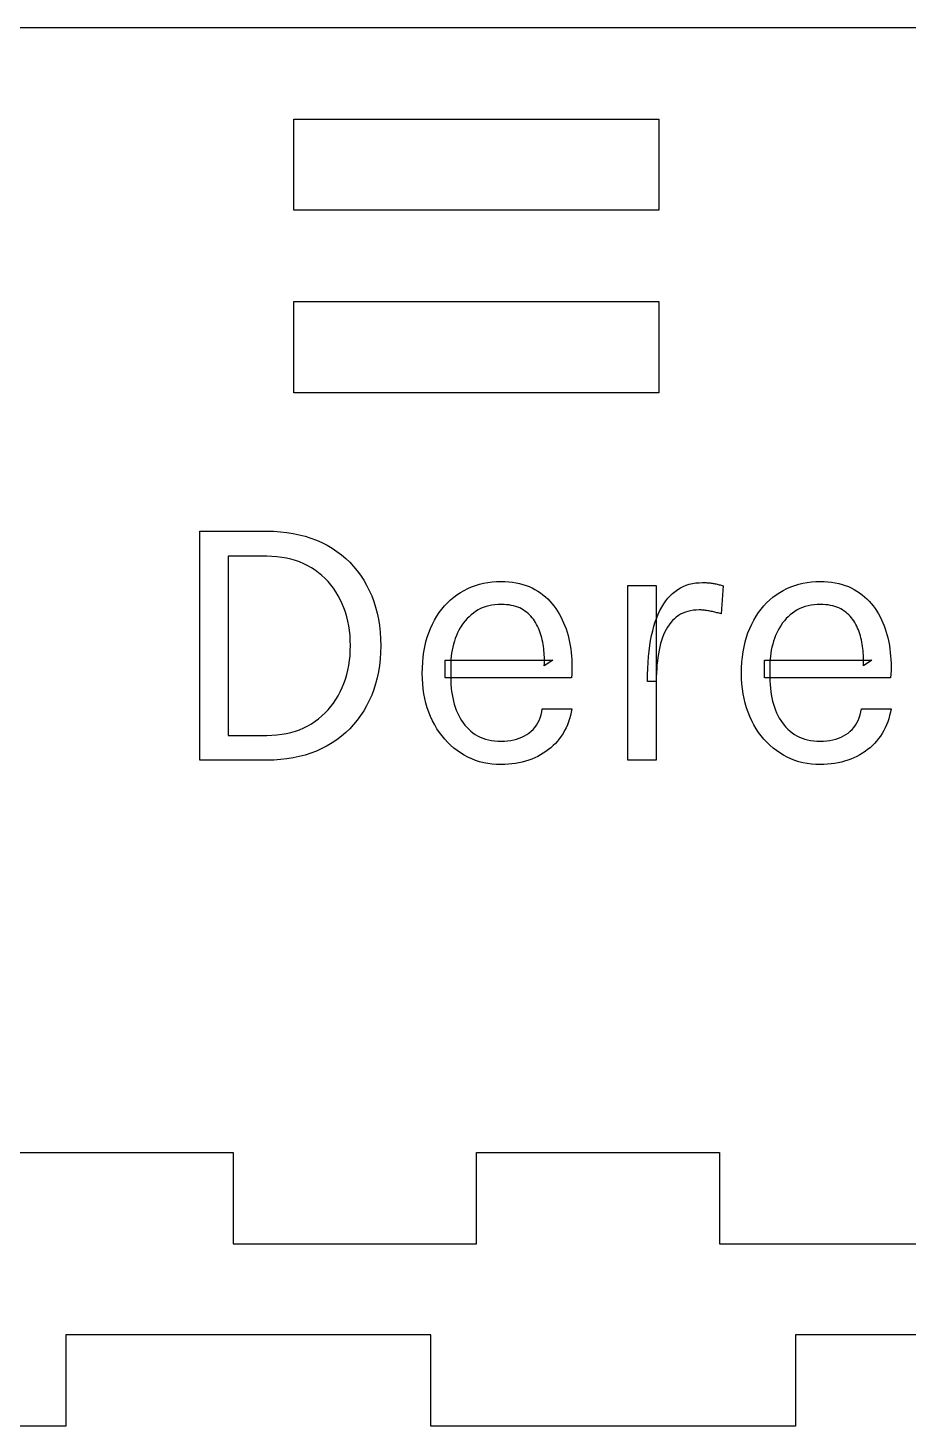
# Model space of a CAD drawing. Header units: millimetres. Extents: x 0 to 253, y 0 to 243.
# Drawn here: x 126.25 to 155.2, y 197 to 243 of the extents above; entities that cross this region are included whole.
import ezdxf

# ---------------------------------------------------------------- set-up
doc = ezdxf.new("R2010")
doc.units = ezdxf.units.MM
doc.layers.get('0').update_dxf_attribs({"linetype": 'CONTINUOUS'})

msp = doc.modelspace()

# ---------------------------------------------------------------- linework, layer by layer
for p, q in [((200, 243), (106, 243)), ((135, 237), (135, 240)), ((135, 240), (147, 240)), ((147, 240), (147, 237)), ((147, 237), (135, 237)), ((135, 231), (135, 234)), ((135, 234), (147, 234)), ((147, 234), (147, 231)), ((147, 231), (135, 231)), ((131.901, 218.908), (131.901, 226.444)), ((131.901, 226.444), (134.109, 226.444)), ((134.109, 226.444), (134.334, 226.439)), ((134.334, 226.439), (134.553, 226.425)), ((134.553, 226.425), (134.766, 226.402)), ((134.766, 226.402), (134.973, 226.37)), ((134.973, 226.37), (135.174, 226.328)), ((135.174, 226.328), (135.369, 226.277)), ((135.369, 226.277), (135.558, 226.216)), ((135.558, 226.216), (135.741, 226.146)), ((135.741, 226.146), (135.918, 226.067)), ((135.918, 226.067), (136.089, 225.979)), ((136.089, 225.979), (136.253, 225.882)), ((136.253, 225.882), (136.41, 225.778)), ((134.109, 225.616), (132.837, 225.616)), ((132.837, 225.616), (132.837, 219.724)), ((134.277, 225.612), (134.109, 225.616)), ((134.109, 225.616), (134.109, 225.616)), ((134.109, 225.616), (134.109, 225.616)), ((134.44, 225.601), (134.277, 225.612)), ((134.599, 225.582), (134.44, 225.601)), ((134.753, 225.555), (134.599, 225.582)), ((134.902, 225.521), (134.753, 225.555)), ((135.046, 225.479), (134.902, 225.521)), ((135.186, 225.429), (135.046, 225.479)), ((135.321, 225.372), (135.186, 225.429)), ((136.41, 225.778), (136.559, 225.666)), ((136.559, 225.666), (136.701, 225.546)), ((136.701, 225.546), (136.834, 225.419)), ((136.834, 225.419), (136.961, 225.284)), ((135.451, 225.307), (135.321, 225.372)), ((135.576, 225.235), (135.451, 225.307)), ((135.696, 225.156), (135.576, 225.235)), ((135.811, 225.071), (135.696, 225.156)), ((135.92, 224.981), (135.811, 225.071)), ((136.023, 224.885), (135.92, 224.981)), ((136.961, 225.284), (137.08, 225.141)), ((137.08, 225.141), (137.191, 224.991)), ((137.191, 224.991), (137.295, 224.833)), ((136.12, 224.784), (136.023, 224.885)), ((136.212, 224.676), (136.12, 224.784)), ((136.299, 224.563), (136.212, 224.676)), ((136.38, 224.445), (136.299, 224.563)), ((137.295, 224.833), (137.391, 224.668)), ((137.391, 224.668), (137.479, 224.496)), ((137.479, 224.496), (137.557, 224.318)), ((140.478, 224.425), (140.597, 224.494)), ((140.597, 224.494), (140.719, 224.556)), ((140.719, 224.556), (140.844, 224.61)), ((140.844, 224.61), (140.972, 224.657)), ((140.972, 224.657), (141.104, 224.697)), ((141.104, 224.697), (141.239, 224.73)), ((141.239, 224.73), (141.378, 224.755)), ((141.378, 224.755), (141.52, 224.773)), ((141.52, 224.773), (141.665, 224.784)), ((141.665, 224.784), (141.813, 224.788)), ((141.813, 224.788), (141.813, 224.788)), ((141.813, 224.788), (141.942, 224.785)), ((141.942, 224.785), (142.067, 224.777)), ((142.067, 224.777), (142.188, 224.764)), ((142.188, 224.764), (142.305, 224.746)), ((142.305, 224.746), (142.419, 224.722)), ((142.419, 224.722), (142.529, 224.693)), ((142.529, 224.693), (142.635, 224.659)), ((142.635, 224.659), (142.737, 224.619)), ((142.737, 224.619), (142.835, 224.574)), ((142.835, 224.574), (142.929, 224.524)), ((142.929, 224.524), (143.02, 224.469)), ((145.983, 218.908), (145.983, 224.656)), ((145.983, 224.656), (146.919, 224.656)), ((146.919, 224.656), (146.919, 218.908)), ((147.539, 224.463), (147.625, 224.524)), ((147.625, 224.524), (147.715, 224.577)), ((147.715, 224.577), (147.808, 224.623)), ((147.808, 224.623), (147.905, 224.663)), ((147.905, 224.663), (148.006, 224.695)), ((148.006, 224.695), (148.11, 224.72)), ((148.11, 224.72), (148.217, 224.738)), ((148.217, 224.738), (148.328, 224.748)), ((148.328, 224.748), (148.443, 224.752)), ((148.443, 224.752), (148.443, 224.752)), ((148.443, 224.752), (148.481, 224.752)), ((148.481, 224.752), (148.518, 224.751)), ((148.518, 224.751), (148.555, 224.75)), ((148.555, 224.75), (148.591, 224.748)), ((148.591, 224.748), (148.627, 224.745)), ((148.627, 224.745), (148.662, 224.742)), ((148.662, 224.742), (148.696, 224.739)), ((148.696, 224.739), (148.729, 224.735)), ((148.729, 224.735), (148.762, 224.73)), ((148.762, 224.73), (148.794, 224.725)), ((148.794, 224.725), (148.826, 224.719)), ((148.826, 224.719), (148.858, 224.713)), ((148.858, 224.713), (148.89, 224.706)), ((148.89, 224.706), (148.922, 224.699)), ((148.922, 224.699), (148.954, 224.691)), ((148.954, 224.691), (148.986, 224.683)), ((148.986, 224.683), (149.018, 224.674)), ((149.018, 224.674), (149.05, 224.665)), ((149.05, 224.665), (149.083, 224.655)), ((149.115, 224.644), (149.055, 223.72)), ((149.083, 224.655), (149.115, 224.644)), ((149.115, 224.644), (149.115, 224.644)), ((150.978, 224.425), (151.097, 224.494)), ((151.097, 224.494), (151.219, 224.556)), ((151.219, 224.556), (151.344, 224.61)), ((151.344, 224.61), (151.472, 224.657)), ((151.472, 224.657), (151.604, 224.697)), ((151.604, 224.697), (151.739, 224.73)), ((151.739, 224.73), (151.878, 224.755)), ((151.878, 224.755), (152.02, 224.773)), ((152.02, 224.773), (152.165, 224.784)), ((152.165, 224.784), (152.313, 224.788)), ((152.313, 224.788), (152.313, 224.788)), ((152.313, 224.788), (152.442, 224.785)), ((152.442, 224.785), (152.567, 224.777)), ((152.567, 224.777), (152.688, 224.764)), ((152.688, 224.764), (152.805, 224.746)), ((152.805, 224.746), (152.919, 224.722)), ((152.919, 224.722), (153.029, 224.693)), ((153.029, 224.693), (153.135, 224.659)), ((153.135, 224.659), (153.237, 224.619)), ((153.237, 224.619), (153.335, 224.574)), ((153.335, 224.574), (153.429, 224.524)), ((153.429, 224.524), (153.52, 224.469)), ((136.455, 224.321), (136.38, 224.445)), ((136.524, 224.191), (136.455, 224.321)), ((136.587, 224.057), (136.524, 224.191)), ((136.644, 223.918), (136.587, 224.057)), ((137.557, 224.318), (137.627, 224.133)), ((137.627, 224.133), (137.687, 223.943)), ((139.955, 223.983), (140.05, 224.084)), ((140.05, 224.084), (140.149, 224.179)), ((140.149, 224.179), (140.254, 224.267)), ((140.254, 224.267), (140.363, 224.349)), ((140.363, 224.349), (140.478, 224.425)), ((141.611, 224.021), (141.51, 224.007)), ((141.716, 224.029), (141.611, 224.021)), ((141.825, 224.032), (141.716, 224.029)), ((141.911, 224.03), (141.825, 224.032)), ((141.825, 224.032), (141.825, 224.032)), ((141.994, 224.025), (141.911, 224.03)), ((142.074, 224.016), (141.994, 224.025)), ((143.02, 224.469), (143.107, 224.411)), ((143.107, 224.411), (143.19, 224.349)), ((143.19, 224.349), (143.27, 224.283)), ((143.27, 224.283), (143.346, 224.214)), ((143.346, 224.214), (143.419, 224.14)), ((143.419, 224.14), (143.488, 224.063)), ((143.488, 224.063), (143.553, 223.983)), ((147.1, 223.946), (147.163, 224.051)), ((147.163, 224.051), (147.231, 224.148)), ((147.231, 224.148), (147.302, 224.238)), ((147.302, 224.238), (147.377, 224.32)), ((147.377, 224.32), (147.456, 224.395)), ((147.456, 224.395), (147.539, 224.463)), ((150.455, 223.983), (150.55, 224.084)), ((150.55, 224.084), (150.649, 224.179)), ((150.649, 224.179), (150.754, 224.267)), ((150.754, 224.267), (150.863, 224.349)), ((150.863, 224.349), (150.978, 224.425)), ((152.111, 224.021), (152.01, 224.007)), ((152.216, 224.029), (152.111, 224.021)), ((152.325, 224.032), (152.216, 224.029)), ((152.411, 224.03), (152.325, 224.032)), ((152.325, 224.032), (152.325, 224.032)), ((152.494, 224.025), (152.411, 224.03)), ((152.574, 224.016), (152.494, 224.025)), ((153.52, 224.469), (153.607, 224.411)), ((153.607, 224.411), (153.69, 224.349)), ((153.69, 224.349), (153.77, 224.283)), ((153.77, 224.283), (153.846, 224.214)), ((153.846, 224.214), (153.919, 224.14)), ((153.919, 224.14), (153.988, 224.063)), ((153.988, 224.063), (154.053, 223.983)), ((136.694, 223.776), (136.644, 223.918)), ((136.737, 223.63), (136.694, 223.776)), ((136.774, 223.481), (136.737, 223.63)), ((137.687, 223.943), (137.738, 223.747)), ((137.738, 223.747), (137.779, 223.545)), ((139.627, 223.516), (139.701, 223.643)), ((139.701, 223.643), (139.781, 223.762)), ((139.781, 223.762), (139.866, 223.876)), ((139.866, 223.876), (139.955, 223.983)), ((140.695, 223.565), (140.633, 223.496)), ((140.76, 223.63), (140.695, 223.565)), ((140.828, 223.692), (140.76, 223.63)), ((140.901, 223.75), (140.828, 223.692)), ((140.977, 223.804), (140.901, 223.75)), ((141.057, 223.852), (140.977, 223.804)), ((141.14, 223.894), (141.057, 223.852)), ((141.227, 223.93), (141.14, 223.894)), ((141.318, 223.962), (141.227, 223.93)), ((141.412, 223.987), (141.318, 223.962)), ((141.51, 224.007), (141.412, 223.987)), ((142.15, 224.003), (142.074, 224.016)), ((142.224, 223.987), (142.15, 224.003)), ((142.294, 223.967), (142.224, 223.987)), ((142.362, 223.944), (142.294, 223.967)), ((142.426, 223.917), (142.362, 223.944)), ((142.487, 223.886), (142.426, 223.917)), ((142.545, 223.852), (142.487, 223.886)), ((142.6, 223.815), (142.545, 223.852)), ((142.653, 223.775), (142.6, 223.815)), ((142.703, 223.733), (142.653, 223.775)), ((142.75, 223.689), (142.703, 223.733)), ((142.796, 223.643), (142.75, 223.689)), ((142.838, 223.594), (142.796, 223.643)), ((142.878, 223.543), (142.838, 223.594)), ((143.553, 223.983), (143.615, 223.898)), ((143.615, 223.898), (143.673, 223.81)), ((143.673, 223.81), (143.728, 223.719)), ((143.728, 223.719), (143.779, 223.625)), ((143.779, 223.625), (143.827, 223.529)), ((146.885, 223.456), (146.933, 223.59)), ((146.933, 223.59), (146.985, 223.716)), ((146.985, 223.716), (147.04, 223.835)), ((147.04, 223.835), (147.1, 223.946)), ((147.513, 223.561), (147.452, 223.5)), ((147.577, 223.616), (147.513, 223.561)), ((147.646, 223.666), (147.577, 223.616)), ((147.718, 223.709), (147.646, 223.666)), ((147.794, 223.747), (147.718, 223.709)), ((147.875, 223.779), (147.794, 223.747)), ((147.959, 223.805), (147.875, 223.779)), ((148.047, 223.826), (147.959, 223.805)), ((148.139, 223.84), (148.047, 223.826)), ((148.235, 223.849), (148.139, 223.84)), ((148.335, 223.852), (148.235, 223.849)), ((148.367, 223.852), (148.335, 223.852)), ((148.335, 223.852), (148.335, 223.852)), ((148.399, 223.85), (148.367, 223.852)), ((148.432, 223.848), (148.399, 223.85)), ((148.467, 223.846), (148.432, 223.848)), ((148.501, 223.842), (148.467, 223.846)), ((148.537, 223.838), (148.501, 223.842)), ((148.574, 223.833), (148.537, 223.838)), ((148.611, 223.827), (148.574, 223.833)), ((148.65, 223.82), (148.611, 223.827)), ((148.689, 223.813), (148.65, 223.82)), ((148.728, 223.805), (148.689, 223.813)), ((148.767, 223.797), (148.728, 223.805)), ((148.805, 223.788), (148.767, 223.797)), ((148.843, 223.779), (148.805, 223.788)), ((148.88, 223.77), (148.843, 223.779)), ((148.916, 223.761), (148.88, 223.77)), ((148.952, 223.751), (148.916, 223.761)), ((148.987, 223.741), (148.952, 223.751)), ((149.021, 223.731), (148.987, 223.741)), ((149.055, 223.72), (149.021, 223.731)), ((150.127, 223.516), (150.201, 223.643)), ((150.201, 223.643), (150.281, 223.762)), ((150.281, 223.762), (150.366, 223.876)), ((150.366, 223.876), (150.455, 223.983)), ((151.195, 223.565), (151.133, 223.496)), ((151.26, 223.63), (151.195, 223.565)), ((151.328, 223.692), (151.26, 223.63)), ((151.401, 223.75), (151.328, 223.692)), ((151.477, 223.804), (151.401, 223.75)), ((151.557, 223.852), (151.477, 223.804)), ((151.64, 223.894), (151.557, 223.852)), ((151.727, 223.93), (151.64, 223.894)), ((151.818, 223.962), (151.727, 223.93)), ((151.912, 223.987), (151.818, 223.962)), ((152.01, 224.007), (151.912, 223.987)), ((152.65, 224.003), (152.574, 224.016)), ((152.724, 223.987), (152.65, 224.003)), ((152.794, 223.967), (152.724, 223.987)), ((152.862, 223.944), (152.794, 223.967)), ((152.926, 223.917), (152.862, 223.944)), ((152.987, 223.886), (152.926, 223.917)), ((153.045, 223.852), (152.987, 223.886)), ((153.1, 223.815), (153.045, 223.852)), ((153.153, 223.775), (153.1, 223.815)), ((153.203, 223.733), (153.153, 223.775)), ((153.25, 223.689), (153.203, 223.733)), ((153.296, 223.643), (153.25, 223.689)), ((153.338, 223.594), (153.296, 223.643)), ((153.378, 223.543), (153.338, 223.594)), ((154.053, 223.983), (154.115, 223.898)), ((154.115, 223.898), (154.173, 223.81)), ((154.173, 223.81), (154.228, 223.719)), ((154.228, 223.719), (154.279, 223.625)), ((154.279, 223.625), (154.327, 223.529)), ((136.804, 223.327), (136.774, 223.481)), ((136.827, 223.17), (136.804, 223.327)), ((136.844, 223.009), (136.827, 223.17)), ((137.779, 223.545), (137.811, 223.337)), ((137.811, 223.337), (137.835, 223.122)), ((137.835, 223.122), (137.848, 222.902)), ((139.386, 222.953), (139.436, 223.102)), ((139.436, 223.102), (139.493, 223.246)), ((139.493, 223.246), (139.557, 223.384)), ((139.557, 223.384), (139.627, 223.516)), ((140.425, 223.186), (140.382, 223.099)), ((140.471, 223.268), (140.425, 223.186)), ((140.522, 223.348), (140.471, 223.268)), ((140.576, 223.424), (140.522, 223.348)), ((140.633, 223.496), (140.576, 223.424)), ((142.916, 223.489), (142.878, 223.543)), ((142.951, 223.433), (142.916, 223.489)), ((142.983, 223.375), (142.951, 223.433)), ((143.013, 223.315), (142.983, 223.375)), ((143.041, 223.254), (143.013, 223.315)), ((143.068, 223.192), (143.041, 223.254)), ((143.092, 223.128), (143.068, 223.192)), ((143.114, 223.064), (143.092, 223.128)), ((143.827, 223.529), (143.871, 223.431)), ((143.871, 223.431), (143.912, 223.331)), ((143.912, 223.331), (143.95, 223.228)), ((143.95, 223.228), (143.984, 223.123)), ((143.984, 223.123), (144.015, 223.015)), ((146.765, 223.011), (146.801, 223.167)), ((146.801, 223.167), (146.841, 223.315)), ((146.841, 223.315), (146.885, 223.456)), ((147.2, 223.126), (147.16, 223.037)), ((147.244, 223.211), (147.2, 223.126)), ((147.291, 223.29), (147.244, 223.211)), ((147.341, 223.365), (147.291, 223.29)), ((147.395, 223.435), (147.341, 223.365)), ((147.452, 223.5), (147.395, 223.435)), ((149.886, 222.953), (149.936, 223.102)), ((149.936, 223.102), (149.993, 223.246)), ((149.993, 223.246), (150.057, 223.384)), ((150.057, 223.384), (150.127, 223.516)), ((150.925, 223.186), (150.882, 223.099)), ((150.971, 223.268), (150.925, 223.186)), ((151.022, 223.348), (150.971, 223.268)), ((151.076, 223.424), (151.022, 223.348)), ((151.133, 223.496), (151.076, 223.424)), ((153.416, 223.489), (153.378, 223.543)), ((153.451, 223.433), (153.416, 223.489)), ((153.483, 223.375), (153.451, 223.433)), ((153.513, 223.315), (153.483, 223.375)), ((153.541, 223.254), (153.513, 223.315)), ((153.568, 223.192), (153.541, 223.254)), ((153.592, 223.128), (153.568, 223.192)), ((153.614, 223.064), (153.592, 223.128)), ((154.327, 223.529), (154.371, 223.431)), ((154.371, 223.431), (154.412, 223.331)), ((154.412, 223.331), (154.45, 223.228)), ((154.45, 223.228), (154.484, 223.123)), ((154.484, 223.123), (154.515, 223.015)), ((136.854, 222.845), (136.844, 223.009)), ((136.857, 222.676), (136.854, 222.845)), ((136.854, 222.509), (136.857, 222.676)), ((136.857, 222.676), (136.857, 222.676)), ((137.848, 222.902), (137.853, 222.676)), ((137.853, 222.676), (137.848, 222.452)), ((137.853, 222.676), (137.853, 222.676)), ((139.305, 222.64), (139.342, 222.799)), ((139.342, 222.799), (139.386, 222.953)), ((140.248, 222.727), (140.224, 222.63)), ((140.276, 222.822), (140.248, 222.727)), ((140.308, 222.916), (140.276, 222.822)), ((140.343, 223.009), (140.308, 222.916)), ((140.382, 223.099), (140.343, 223.009)), ((143.135, 222.998), (143.114, 223.064)), ((143.153, 222.931), (143.135, 222.998)), ((143.169, 222.863), (143.153, 222.931)), ((143.184, 222.794), (143.169, 222.863)), ((143.196, 222.724), (143.184, 222.794)), ((143.207, 222.653), (143.196, 222.724)), ((143.216, 222.582), (143.207, 222.653)), ((144.015, 223.015), (144.042, 222.905)), ((144.042, 222.905), (144.066, 222.793)), ((144.066, 222.793), (144.087, 222.679)), ((144.087, 222.679), (144.104, 222.565)), ((146.684, 222.5), (146.707, 222.678)), ((146.707, 222.678), (146.734, 222.848)), ((146.734, 222.848), (146.765, 223.011)), ((147.06, 222.742), (147.033, 222.635)), ((147.09, 222.845), (147.06, 222.742)), ((147.123, 222.944), (147.09, 222.845)), ((147.16, 223.037), (147.123, 222.944)), ((149.805, 222.64), (149.842, 222.799)), ((149.842, 222.799), (149.886, 222.953)), ((150.748, 222.727), (150.724, 222.63)), ((150.776, 222.822), (150.748, 222.727)), ((150.808, 222.916), (150.776, 222.822)), ((150.843, 223.009), (150.808, 222.916)), ((150.882, 223.099), (150.843, 223.009)), ((153.635, 222.998), (153.614, 223.064)), ((153.653, 222.931), (153.635, 222.998)), ((153.669, 222.863), (153.653, 222.931)), ((153.684, 222.794), (153.669, 222.863)), ((153.696, 222.724), (153.684, 222.794)), ((153.707, 222.653), (153.696, 222.724)), ((153.716, 222.582), (153.707, 222.653)), ((154.515, 223.015), (154.542, 222.905)), ((154.542, 222.905), (154.566, 222.793)), ((154.566, 222.793), (154.587, 222.679)), ((154.587, 222.679), (154.604, 222.565)), ((136.804, 222.028), (136.827, 222.184)), ((136.827, 222.184), (136.844, 222.345)), ((136.844, 222.345), (136.854, 222.509)), ((137.835, 222.234), (137.811, 222.022)), ((137.848, 222.452), (137.835, 222.234)), ((139.234, 222.13), (139.251, 222.305)), ((139.251, 222.305), (139.275, 222.475)), ((139.275, 222.475), (139.305, 222.64)), ((139.977, 221.62), (139.977, 222.196)), ((139.977, 222.196), (143.511, 222.196)), ((140.164, 222.227), (140.159, 222.122)), ((140.174, 222.33), (140.164, 222.227)), ((140.187, 222.431), (140.174, 222.33)), ((140.203, 222.531), (140.187, 222.431)), ((140.224, 222.63), (140.203, 222.531)), ((143.223, 222.512), (143.216, 222.582)), ((143.23, 222.441), (143.223, 222.512)), ((143.234, 222.37), (143.23, 222.441)), ((143.237, 222.299), (143.234, 222.37)), ((143.511, 222.196), (143.235, 222.016)), ((143.239, 222.228), (143.237, 222.299)), ((143.239, 222.158), (143.239, 222.228)), ((144.104, 222.565), (144.118, 222.449)), ((144.118, 222.449), (144.129, 222.333)), ((144.129, 222.333), (144.137, 222.216)), ((144.137, 222.216), (144.142, 222.099)), ((146.65, 222.122), (146.665, 222.315)), ((146.665, 222.315), (146.684, 222.5)), ((146.97, 222.29), (146.954, 222.167)), ((146.988, 222.408), (146.97, 222.29)), ((147.009, 222.523), (146.988, 222.408)), ((147.033, 222.635), (147.009, 222.523)), ((149.734, 222.13), (149.751, 222.305)), ((149.751, 222.305), (149.775, 222.475)), ((149.775, 222.475), (149.805, 222.64)), ((150.477, 221.62), (150.477, 222.196)), ((150.477, 222.196), (154.011, 222.196)), ((150.664, 222.227), (150.659, 222.122)), ((150.674, 222.33), (150.664, 222.227)), ((150.687, 222.431), (150.674, 222.33)), ((150.703, 222.531), (150.687, 222.431)), ((150.724, 222.63), (150.703, 222.531)), ((153.723, 222.512), (153.716, 222.582)), ((153.73, 222.441), (153.723, 222.512)), ((153.734, 222.37), (153.73, 222.441)), ((153.737, 222.299), (153.734, 222.37)), ((154.011, 222.196), (153.735, 222.016)), ((153.739, 222.228), (153.737, 222.299)), ((153.739, 222.158), (153.739, 222.228)), ((154.604, 222.565), (154.618, 222.449)), ((154.618, 222.449), (154.629, 222.333)), ((154.629, 222.333), (154.637, 222.216)), ((154.637, 222.216), (154.642, 222.099)), ((136.694, 221.578), (136.737, 221.725)), ((136.737, 221.725), (136.774, 221.874)), ((136.774, 221.874), (136.804, 222.028)), ((137.779, 221.815), (137.738, 221.614)), ((137.811, 222.022), (137.779, 221.815)), ((139.221, 221.764), (139.224, 221.95)), ((139.224, 221.59), (139.221, 221.764)), ((139.221, 221.764), (139.221, 221.764)), ((139.224, 221.95), (139.234, 222.13)), ((140.159, 222.122), (140.157, 222.016)), ((140.157, 222.016), (140.157, 222.016)), ((140.157, 222.016), (140.157, 221.632)), ((143.235, 222.016), (143.238, 222.087)), ((143.238, 222.087), (143.239, 222.158)), ((144.137, 221.741), (144.129, 221.62)), ((144.142, 221.861), (144.137, 221.741)), ((144.142, 222.099), (144.143, 221.98)), ((144.143, 221.98), (144.142, 221.861)), ((146.633, 221.715), (146.639, 221.922)), ((146.639, 221.922), (146.65, 222.122)), ((146.925, 221.778), (146.92, 221.641)), ((146.932, 221.912), (146.925, 221.778)), ((146.942, 222.041), (146.932, 221.912)), ((146.954, 222.167), (146.942, 222.041)), ((149.721, 221.764), (149.724, 221.95)), ((149.724, 221.59), (149.721, 221.764)), ((149.721, 221.764), (149.721, 221.764)), ((149.724, 221.95), (149.734, 222.13)), ((150.659, 222.122), (150.657, 222.016)), ((150.657, 222.016), (150.657, 222.016)), ((150.657, 222.016), (150.657, 221.632)), ((153.735, 222.016), (153.738, 222.087)), ((153.738, 222.087), (153.739, 222.158)), ((154.637, 221.741), (154.629, 221.62)), ((154.642, 221.861), (154.637, 221.741)), ((154.642, 222.099), (154.643, 221.98)), ((154.643, 221.98), (154.642, 221.861)), ((136.524, 221.161), (136.587, 221.297)), ((136.587, 221.297), (136.644, 221.436)), ((136.644, 221.436), (136.694, 221.578)), ((137.687, 221.419), (137.627, 221.23)), ((137.738, 221.614), (137.687, 221.419)), ((139.235, 221.419), (139.224, 221.59)), ((139.252, 221.253), (139.235, 221.419)), ((144.129, 221.62), (139.977, 221.62)), ((140.157, 221.632), (140.159, 221.513)), ((140.159, 221.513), (140.164, 221.397)), ((140.164, 221.397), (140.173, 221.283)), ((140.173, 221.283), (140.186, 221.172)), ((144.129, 221.62), (144.129, 221.62)), ((146.631, 221.5), (146.633, 221.715)), ((146.919, 221.5), (146.631, 221.5)), ((146.92, 221.641), (146.919, 221.5)), ((146.919, 221.5), (146.919, 221.5)), ((146.919, 221.5), (146.919, 221.5)), ((149.735, 221.419), (149.724, 221.59)), ((149.752, 221.253), (149.735, 221.419)), ((154.629, 221.62), (150.477, 221.62)), ((150.657, 221.632), (150.659, 221.513)), ((150.659, 221.513), (150.664, 221.397)), ((150.664, 221.397), (150.673, 221.283)), ((150.673, 221.283), (150.686, 221.172)), ((154.629, 221.62), (154.629, 221.62)), ((136.299, 220.785), (136.38, 220.905)), ((136.38, 220.905), (136.455, 221.03)), ((136.455, 221.03), (136.524, 221.161)), ((137.479, 220.868), (137.391, 220.696)), ((137.557, 221.046), (137.479, 220.868)), ((137.627, 221.23), (137.557, 221.046)), ((139.275, 221.091), (139.252, 221.253)), ((139.306, 220.933), (139.275, 221.091)), ((139.343, 220.779), (139.306, 220.933)), ((140.186, 221.172), (140.203, 221.064)), ((140.203, 221.064), (140.223, 220.957)), ((140.223, 220.957), (140.247, 220.854)), ((140.247, 220.854), (140.274, 220.753)), ((149.775, 221.091), (149.752, 221.253)), ((149.806, 220.933), (149.775, 221.091)), ((149.843, 220.779), (149.806, 220.933)), ((150.686, 221.172), (150.703, 221.064)), ((150.703, 221.064), (150.723, 220.957)), ((150.723, 220.957), (150.747, 220.854)), ((150.747, 220.854), (150.774, 220.753)), ((135.811, 220.273), (135.92, 220.364)), ((135.92, 220.364), (136.023, 220.461)), ((136.023, 220.461), (136.12, 220.563)), ((136.12, 220.563), (136.212, 220.671)), ((136.212, 220.671), (136.299, 220.785)), ((137.191, 220.373), (137.08, 220.222)), ((137.295, 220.531), (137.191, 220.373)), ((137.391, 220.696), (137.295, 220.531)), ((139.387, 220.629), (139.343, 220.779)), ((139.438, 220.483), (139.387, 220.629)), ((139.496, 220.342), (139.438, 220.483)), ((139.56, 220.204), (139.496, 220.342)), ((140.274, 220.753), (140.305, 220.654)), ((140.305, 220.654), (140.34, 220.558)), ((140.34, 220.558), (140.378, 220.465)), ((140.378, 220.465), (140.421, 220.376)), ((140.421, 220.376), (140.466, 220.291)), ((143.097, 220.306), (143.127, 220.399)), ((143.127, 220.399), (143.151, 220.497)), ((143.151, 220.497), (143.169, 220.6)), ((143.169, 220.6), (143.169, 220.6)), ((143.169, 220.6), (144.141, 220.6)), ((144.096, 220.378), (144.066, 220.272)), ((144.121, 220.488), (144.096, 220.378)), ((144.141, 220.6), (144.121, 220.488)), ((149.887, 220.629), (149.843, 220.779)), ((149.938, 220.483), (149.887, 220.629)), ((149.996, 220.342), (149.938, 220.483)), ((150.06, 220.204), (149.996, 220.342)), ((150.774, 220.753), (150.805, 220.654)), ((150.805, 220.654), (150.84, 220.558)), ((150.84, 220.558), (150.878, 220.465)), ((150.878, 220.465), (150.921, 220.376)), ((150.921, 220.376), (150.966, 220.291)), ((153.597, 220.306), (153.627, 220.399)), ((153.627, 220.399), (153.651, 220.497)), ((153.651, 220.497), (153.669, 220.6)), ((153.669, 220.6), (153.669, 220.6)), ((153.669, 220.6), (154.641, 220.6)), ((154.596, 220.378), (154.566, 220.272)), ((154.621, 220.488), (154.596, 220.378)), ((154.641, 220.6), (154.621, 220.488)), ((135.046, 219.862), (135.186, 219.912)), ((135.186, 219.912), (135.321, 219.97)), ((135.321, 219.97), (135.451, 220.035)), ((135.451, 220.035), (135.576, 220.108)), ((135.576, 220.108), (135.696, 220.188)), ((135.696, 220.188), (135.811, 220.273)), ((136.834, 219.944), (136.701, 219.816)), ((136.961, 220.079), (136.834, 219.944)), ((137.08, 220.222), (136.961, 220.079)), ((139.63, 220.071), (139.56, 220.204)), ((139.705, 219.945), (139.63, 220.071)), ((139.786, 219.824), (139.705, 219.945)), ((140.466, 220.291), (140.516, 220.21)), ((140.516, 220.21), (140.569, 220.133)), ((140.569, 220.133), (140.625, 220.06)), ((140.625, 220.06), (140.686, 219.991)), ((140.686, 219.991), (140.75, 219.926)), ((140.75, 219.926), (140.818, 219.865)), ((142.8, 219.859), (142.864, 219.92)), ((142.864, 219.92), (142.922, 219.987)), ((142.922, 219.987), (142.974, 220.059)), ((142.974, 220.059), (143.02, 220.137)), ((143.02, 220.137), (143.061, 220.219)), ((143.061, 220.219), (143.097, 220.306)), ((143.951, 219.973), (143.903, 219.88)), ((143.994, 220.07), (143.951, 219.973)), ((144.033, 220.169), (143.994, 220.07)), ((144.066, 220.272), (144.033, 220.169)), ((150.13, 220.071), (150.06, 220.204)), ((150.205, 219.945), (150.13, 220.071)), ((150.286, 219.824), (150.205, 219.945)), ((150.966, 220.291), (151.016, 220.21)), ((151.016, 220.21), (151.069, 220.133)), ((151.069, 220.133), (151.125, 220.06)), ((151.125, 220.06), (151.186, 219.991)), ((151.186, 219.991), (151.25, 219.926)), ((151.25, 219.926), (151.318, 219.865)), ((153.3, 219.859), (153.364, 219.92)), ((153.364, 219.92), (153.422, 219.987)), ((153.422, 219.987), (153.474, 220.059)), ((153.474, 220.059), (153.52, 220.137)), ((153.52, 220.137), (153.561, 220.219)), ((153.561, 220.219), (153.597, 220.306)), ((154.451, 219.973), (154.403, 219.88)), ((154.494, 220.07), (154.451, 219.973)), ((154.533, 220.169), (154.494, 220.07)), ((154.566, 220.272), (154.533, 220.169)), ((132.837, 219.724), (134.109, 219.724)), ((134.109, 219.724), (134.277, 219.728)), ((134.277, 219.728), (134.44, 219.739)), ((134.44, 219.739), (134.599, 219.759)), ((134.599, 219.759), (134.753, 219.785)), ((134.753, 219.785), (134.902, 219.82)), ((134.902, 219.82), (135.046, 219.862)), ((136.253, 219.477), (136.089, 219.379)), ((136.41, 219.582), (136.253, 219.477)), ((136.559, 219.695), (136.41, 219.582)), ((136.701, 219.816), (136.559, 219.695)), ((139.871, 219.709), (139.786, 219.824)), ((139.96, 219.6), (139.871, 219.709)), ((140.055, 219.497), (139.96, 219.6)), ((140.155, 219.4), (140.055, 219.497)), ((140.818, 219.865), (140.889, 219.808)), ((140.889, 219.808), (140.964, 219.756)), ((140.964, 219.756), (141.043, 219.709)), ((141.043, 219.709), (141.126, 219.667)), ((141.126, 219.667), (141.213, 219.631)), ((141.213, 219.631), (141.303, 219.601)), ((141.303, 219.601), (141.397, 219.576)), ((141.397, 219.576), (141.495, 219.557)), ((141.495, 219.557), (141.597, 219.543)), ((141.597, 219.543), (141.703, 219.535)), ((141.703, 219.535), (141.813, 219.532)), ((141.813, 219.532), (141.923, 219.535)), ((141.813, 219.532), (141.813, 219.532)), ((141.923, 219.535), (142.028, 219.543)), ((142.028, 219.543), (142.13, 219.556)), ((142.13, 219.556), (142.228, 219.575)), ((142.228, 219.575), (142.322, 219.6)), ((142.322, 219.6), (142.411, 219.629)), ((142.411, 219.629), (142.497, 219.664)), ((142.497, 219.664), (142.579, 219.705)), ((142.579, 219.705), (142.657, 219.751)), ((142.657, 219.751), (142.731, 219.802)), ((142.731, 219.802), (142.8, 219.859)), ((143.599, 219.462), (143.527, 219.389)), ((143.668, 219.539), (143.599, 219.462)), ((143.733, 219.619), (143.668, 219.539)), ((143.794, 219.703), (143.733, 219.619)), ((143.851, 219.79), (143.794, 219.703)), ((143.903, 219.88), (143.851, 219.79)), ((150.371, 219.709), (150.286, 219.824)), ((150.46, 219.6), (150.371, 219.709)), ((150.555, 219.497), (150.46, 219.6)), ((150.655, 219.4), (150.555, 219.497)), ((151.318, 219.865), (151.389, 219.808)), ((151.389, 219.808), (151.464, 219.756)), ((151.464, 219.756), (151.543, 219.709)), ((151.543, 219.709), (151.626, 219.667)), ((151.626, 219.667), (151.713, 219.631)), ((151.713, 219.631), (151.803, 219.601)), ((151.803, 219.601), (151.897, 219.576)), ((151.897, 219.576), (151.995, 219.557)), ((151.995, 219.557), (152.097, 219.543)), ((152.097, 219.543), (152.203, 219.535)), ((152.203, 219.535), (152.313, 219.532)), ((152.313, 219.532), (152.423, 219.535)), ((152.313, 219.532), (152.313, 219.532)), ((152.423, 219.535), (152.528, 219.543)), ((152.528, 219.543), (152.63, 219.556)), ((152.63, 219.556), (152.728, 219.575)), ((152.728, 219.575), (152.822, 219.6)), ((152.822, 219.6), (152.911, 219.629)), ((152.911, 219.629), (152.997, 219.664)), ((152.997, 219.664), (153.079, 219.705)), ((153.079, 219.705), (153.157, 219.751)), ((153.157, 219.751), (153.231, 219.802)), ((153.231, 219.802), (153.3, 219.859)), ((154.099, 219.462), (154.027, 219.389)), ((154.168, 219.539), (154.099, 219.462)), ((154.233, 219.619), (154.168, 219.539)), ((154.294, 219.703), (154.233, 219.619)), ((154.351, 219.79), (154.294, 219.703)), ((154.403, 219.88), (154.351, 219.79)), ((134.973, 218.983), (134.766, 218.95)), ((135.174, 219.026), (134.973, 218.983)), ((135.369, 219.078), (135.174, 219.026)), ((135.558, 219.139), (135.369, 219.078)), ((135.741, 219.209), (135.558, 219.139)), ((135.918, 219.29), (135.741, 219.209)), ((136.089, 219.379), (135.918, 219.29)), ((140.26, 219.309), (140.155, 219.4)), ((140.369, 219.224), (140.26, 219.309)), ((140.484, 219.145), (140.369, 219.224)), ((140.603, 219.073), (140.484, 219.145)), ((140.724, 219.008), (140.603, 219.073)), ((140.849, 218.951), (140.724, 219.008)), ((142.923, 218.986), (142.823, 218.944)), ((143.02, 219.032), (142.923, 218.986)), ((143.113, 219.082), (143.02, 219.032)), ((143.203, 219.136), (143.113, 219.082)), ((143.289, 219.194), (143.203, 219.136)), ((143.371, 219.255), (143.289, 219.194)), ((143.451, 219.32), (143.371, 219.255)), ((143.527, 219.389), (143.451, 219.32)), ((150.76, 219.309), (150.655, 219.4)), ((150.869, 219.224), (150.76, 219.309)), ((150.984, 219.145), (150.869, 219.224)), ((151.103, 219.073), (150.984, 219.145)), ((151.224, 219.008), (151.103, 219.073)), ((151.349, 218.951), (151.224, 219.008)), ((153.423, 218.986), (153.323, 218.944)), ((153.52, 219.032), (153.423, 218.986)), ((153.613, 219.082), (153.52, 219.032)), ((153.703, 219.136), (153.613, 219.082)), ((153.789, 219.194), (153.703, 219.136)), ((153.871, 219.255), (153.789, 219.194)), ((153.951, 219.32), (153.871, 219.255)), ((154.027, 219.389), (153.951, 219.32)), ((134.109, 218.908), (131.901, 218.908)), ((131.901, 218.908), (131.901, 218.908)), ((134.334, 218.913), (134.109, 218.908)), ((134.109, 218.908), (134.109, 218.908)), ((134.553, 218.927), (134.334, 218.913)), ((134.766, 218.95), (134.553, 218.927)), ((140.977, 218.901), (140.849, 218.951)), ((141.109, 218.859), (140.977, 218.901)), ((141.243, 218.825), (141.109, 218.859)), ((141.381, 218.798), (141.243, 218.825)), ((141.522, 218.779), (141.381, 218.798)), ((141.666, 218.768), (141.522, 218.779)), ((141.813, 218.764), (141.666, 218.768)), ((141.935, 218.766), (141.813, 218.764)), ((141.813, 218.764), (141.813, 218.764)), ((141.813, 218.764), (141.813, 218.764)), ((142.055, 218.773), (141.935, 218.766)), ((142.172, 218.784), (142.055, 218.773)), ((142.287, 218.8), (142.172, 218.784)), ((142.399, 218.82), (142.287, 218.8)), ((142.509, 218.844), (142.399, 218.82)), ((142.616, 218.873), (142.509, 218.844)), ((142.721, 218.906), (142.616, 218.873)), ((142.823, 218.944), (142.721, 218.906)), ((146.919, 218.908), (145.983, 218.908)), ((146.919, 218.908), (146.919, 218.908)), ((151.477, 218.901), (151.349, 218.951)), ((151.609, 218.859), (151.477, 218.901)), ((151.743, 218.825), (151.609, 218.859)), ((151.881, 218.798), (151.743, 218.825)), ((152.022, 218.779), (151.881, 218.798)), ((152.166, 218.768), (152.022, 218.779)), ((152.313, 218.764), (152.166, 218.768)), ((152.435, 218.766), (152.313, 218.764)), ((152.313, 218.764), (152.313, 218.764)), ((152.313, 218.764), (152.313, 218.764)), ((152.555, 218.773), (152.435, 218.766)), ((152.672, 218.784), (152.555, 218.773)), ((152.787, 218.8), (152.672, 218.784)), ((152.899, 218.82), (152.787, 218.8)), ((153.009, 218.844), (152.899, 218.82)), ((153.116, 218.873), (153.009, 218.844)), ((153.221, 218.906), (153.116, 218.873)), ((153.323, 218.944), (153.221, 218.906)), ((125, 206), (133, 206)), ((133, 206), (133, 203)), ((141, 203), (141, 206)), ((141, 206), (149, 206)), ((149, 206), (149, 203)), ((133, 203), (141, 203)), ((149, 203), (157, 203)), ((139.5, 200), (127.5, 200)), ((127.5, 200), (127.5, 197)), ((139.5, 197), (139.5, 200)), ((163.5, 200), (151.5, 200)), ((151.5, 200), (151.5, 197)), ((127.5, 197), (122, 197)), ((151.5, 197), (139.5, 197))]:
    msp.add_line(p, q)

doc.saveas('drawing.dxf')
